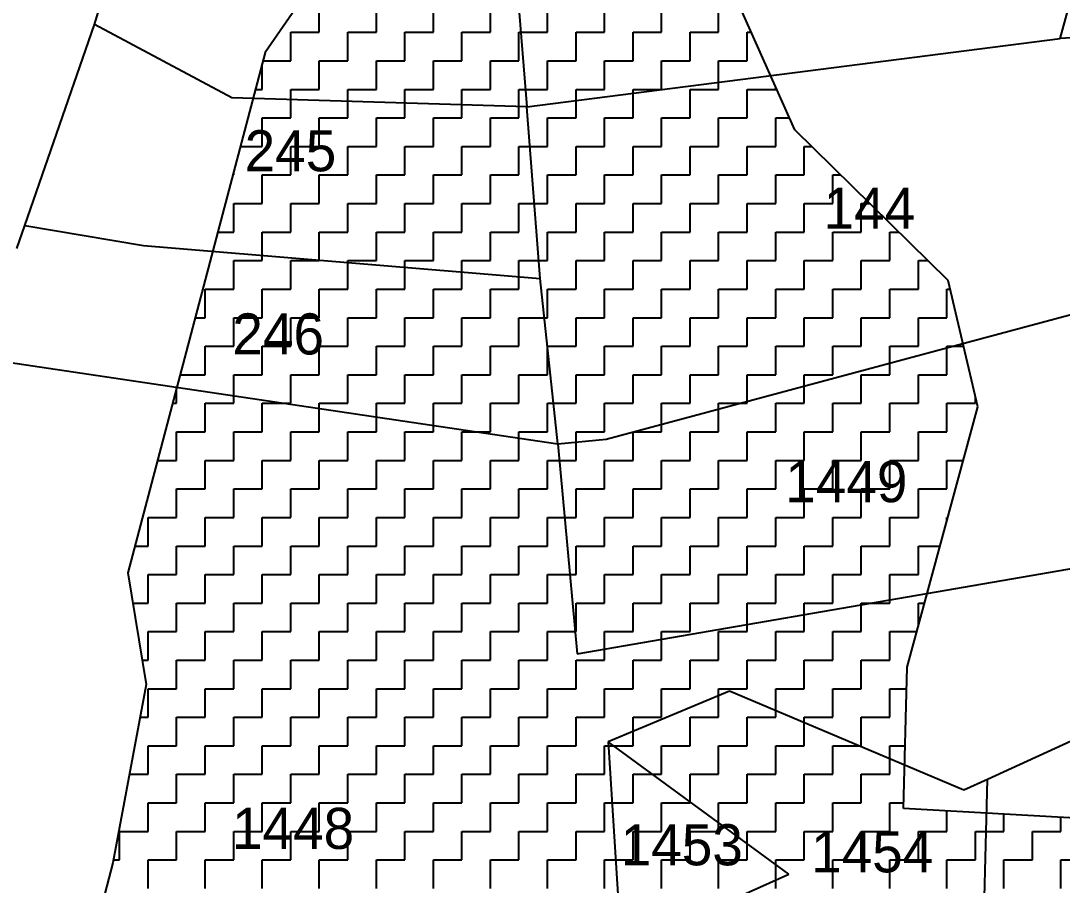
# Model space of a CAD drawing. Header units: metres. Extents: x 291362 to 296970, y 2012513 to 2016467.
# Drawn here: x 292629.9 to 292862.8, y 2013833.2 to 2014026.5 of the extents above; entities that cross this region are included whole.
import ezdxf
from ezdxf.enums import TextEntityAlignment as Align

# ---------------------------------------------------------------- set-up
doc = ezdxf.new("R2010")
doc.units = ezdxf.units.M
for name, color, linetype in [('POLY_HATCH', 12, 'Continuous'), ('POLY_PARCEL', 6, 'Continuous'), ('TEXT_PARCEL', 7, 'Continuous')]:
    doc.layers.add(name, color=color, linetype=linetype)
doc.styles.add('TEXT_MAP', font='')
doc.styles.get('TEXT_MAP').set_extended_font_data('Kruti Dev 050')

msp = doc.modelspace()

# ---------------------------------------------------------------- linework, layer by layer
at = {"layer": 'POLY_HATCH'}
for p, q in [((292717.85, 2014067.7), (292684.57, 2014019.47)), ((292803.07, 2014002.15), (292788.93, 2014033.75)), ((292684.57, 2014019.47), (292665.44, 2013947.13)), ((292837.35, 2013968.46), (292803.07, 2014002.15)), ((292844, 2013940.19), (292837.35, 2013968.46)), ((292665.44, 2013947.13), (292653.79, 2013903.06)), ((292828.19, 2013881.99), (292844, 2013940.19)), ((292653.79, 2013903.06), (292657.95, 2013878.12)), ((292827.36, 2013850.39), (292828.19, 2013881.99)), ((292657.95, 2013878.12), (292650.46, 2013838.21)), ((292871.46, 2013847.89), (292827.36, 2013850.39)), ((292650.46, 2013838.21), (292632.99, 2013770.85))]:
    msp.add_line(p, q, dxfattribs=at)
at = {"layer": 'POLY_HATCH', "linetype": 'Continuous'}
for p, q in [((292696.65, 2014023.96), (292696.65, 2014030.34)), ((292709.42, 2014023.96), (292709.42, 2014030.34)), ((292722.18, 2014023.96), (292722.18, 2014030.34)), ((292734.94, 2014023.96), (292734.94, 2014030.34)), ((292747.71, 2014023.96), (292747.71, 2014030.34)), ((292760.47, 2014023.96), (292760.47, 2014030.34)), ((292773.24, 2014023.96), (292773.24, 2014030.34)), ((292786, 2014023.96), (292786, 2014030.34)), ((292690.27, 2014023.96), (292696.65, 2014023.96)), ((292690.27, 2014017.58), (292690.27, 2014023.96)), ((292703.03, 2014023.96), (292709.42, 2014023.96)), ((292703.03, 2014017.58), (292703.03, 2014023.96)), ((292715.8, 2014023.96), (292722.18, 2014023.96)), ((292715.8, 2014017.58), (292715.8, 2014023.96)), ((292728.56, 2014023.96), (292734.94, 2014023.96)), ((292728.56, 2014017.58), (292728.56, 2014023.96)), ((292741.33, 2014023.96), (292747.71, 2014023.96)), ((292741.33, 2014017.58), (292741.33, 2014023.96)), ((292754.09, 2014023.96), (292760.47, 2014023.96)), ((292754.09, 2014017.58), (292754.09, 2014023.96)), ((292766.85, 2014023.96), (292773.24, 2014023.96)), ((292766.85, 2014017.58), (292766.85, 2014023.96)), ((292779.62, 2014023.96), (292786, 2014023.96)), ((292779.62, 2014017.58), (292779.62, 2014023.96)), ((292792.38, 2014023.96), (292793.31, 2014023.96)), ((292792.38, 2014017.58), (292792.38, 2014023.96)), ((292683.89, 2014011.19), (292683.89, 2014016.89)), ((292684.07, 2014017.58), (292690.27, 2014017.58)), ((292696.65, 2014017.58), (292703.03, 2014017.58)), ((292696.65, 2014011.19), (292696.65, 2014017.58)), ((292709.42, 2014017.58), (292715.8, 2014017.58)), ((292709.42, 2014011.19), (292709.42, 2014017.58)), ((292722.18, 2014017.58), (292728.56, 2014017.58)), ((292722.18, 2014011.19), (292722.18, 2014017.58)), ((292734.94, 2014017.58), (292741.33, 2014017.58)), ((292734.94, 2014011.19), (292734.94, 2014017.58)), ((292747.71, 2014017.58), (292754.09, 2014017.58)), ((292747.71, 2014011.19), (292747.71, 2014017.58)), ((292760.47, 2014017.58), (292766.85, 2014017.58)), ((292760.47, 2014011.19), (292760.47, 2014017.58)), ((292773.24, 2014017.58), (292779.62, 2014017.58)), ((292773.24, 2014011.19), (292773.24, 2014017.58)), ((292786, 2014017.58), (292792.38, 2014017.58)), ((292786, 2014011.19), (292786, 2014017.58)), ((292798.76, 2014011.19), (292798.76, 2014011.77)), ((292682.38, 2014011.19), (292683.89, 2014011.19)), ((292690.27, 2014011.19), (292696.65, 2014011.19)), ((292690.27, 2014004.81), (292690.27, 2014011.19)), ((292703.03, 2014011.19), (292709.42, 2014011.19)), ((292703.03, 2014004.81), (292703.03, 2014011.19)), ((292715.8, 2014011.19), (292722.18, 2014011.19)), ((292715.8, 2014004.81), (292715.8, 2014011.19)), ((292728.56, 2014011.19), (292734.94, 2014011.19)), ((292728.56, 2014004.81), (292728.56, 2014011.19)), ((292741.33, 2014011.19), (292747.71, 2014011.19)), ((292741.33, 2014004.81), (292741.33, 2014011.19)), ((292754.09, 2014011.19), (292760.47, 2014011.19)), ((292754.09, 2014004.81), (292754.09, 2014011.19)), ((292766.85, 2014011.19), (292773.24, 2014011.19)), ((292766.85, 2014004.81), (292766.85, 2014011.19)), ((292779.62, 2014011.19), (292786, 2014011.19)), ((292779.62, 2014004.81), (292779.62, 2014011.19)), ((292792.38, 2014011.19), (292798.76, 2014011.19)), ((292792.38, 2014004.81), (292792.38, 2014011.19)), ((292683.89, 2014004.81), (292690.27, 2014004.81)), ((292683.89, 2013998.43), (292683.89, 2014004.81)), ((292696.65, 2014004.81), (292703.03, 2014004.81)), ((292696.65, 2013998.43), (292696.65, 2014004.81)), ((292709.42, 2014004.81), (292715.8, 2014004.81)), ((292709.42, 2013998.43), (292709.42, 2014004.81)), ((292722.18, 2014004.81), (292728.56, 2014004.81)), ((292722.18, 2013998.43), (292722.18, 2014004.81)), ((292734.94, 2014004.81), (292741.33, 2014004.81)), ((292734.94, 2013998.43), (292734.94, 2014004.81)), ((292747.71, 2014004.81), (292754.09, 2014004.81)), ((292747.71, 2013998.43), (292747.71, 2014004.81)), ((292760.47, 2014004.81), (292766.85, 2014004.81)), ((292760.47, 2013998.43), (292760.47, 2014004.81)), ((292773.24, 2014004.81), (292779.62, 2014004.81)), ((292773.24, 2013998.43), (292773.24, 2014004.81)), ((292786, 2014004.81), (292792.38, 2014004.81)), ((292786, 2013998.43), (292786, 2014004.81)), ((292798.76, 2014004.81), (292801.88, 2014004.81)), ((292798.76, 2013998.43), (292798.76, 2014004.81)), ((292679.01, 2013998.43), (292683.89, 2013998.43)), ((292690.27, 2013998.43), (292696.65, 2013998.43)), ((292690.27, 2013992.05), (292690.27, 2013998.43)), ((292703.03, 2013998.43), (292709.42, 2013998.43)), ((292703.03, 2013992.05), (292703.03, 2013998.43)), ((292715.8, 2013998.43), (292722.18, 2013998.43)), ((292715.8, 2013992.05), (292715.8, 2013998.43)), ((292728.56, 2013998.43), (292734.94, 2013998.43)), ((292728.56, 2013992.05), (292728.56, 2013998.43)), ((292741.33, 2013998.43), (292747.71, 2013998.43)), ((292741.33, 2013992.05), (292741.33, 2013998.43)), ((292754.09, 2013998.43), (292760.47, 2013998.43)), ((292754.09, 2013992.05), (292754.09, 2013998.43)), ((292766.85, 2013998.43), (292773.24, 2013998.43)), ((292766.85, 2013992.05), (292766.85, 2013998.43)), ((292779.62, 2013998.43), (292786, 2013998.43)), ((292779.62, 2013992.05), (292779.62, 2013998.43)), ((292792.38, 2013998.43), (292798.76, 2013998.43)), ((292792.38, 2013992.05), (292792.38, 2013998.43)), ((292805.14, 2013998.43), (292806.85, 2013998.43)), ((292805.14, 2013992.05), (292805.14, 2013998.43)), ((292677.51, 2013992.05), (292677.51, 2013992.76)), ((292677.32, 2013992.05), (292677.51, 2013992.05)), ((292683.89, 2013992.05), (292690.27, 2013992.05)), ((292683.89, 2013985.67), (292683.89, 2013992.05)), ((292696.65, 2013992.05), (292703.03, 2013992.05)), ((292696.65, 2013985.67), (292696.65, 2013992.05)), ((292709.42, 2013992.05), (292715.8, 2013992.05)), ((292709.42, 2013985.67), (292709.42, 2013992.05)), ((292722.18, 2013992.05), (292728.56, 2013992.05)), ((292722.18, 2013985.67), (292722.18, 2013992.05)), ((292734.94, 2013992.05), (292741.33, 2013992.05)), ((292734.94, 2013985.67), (292734.94, 2013992.05)), ((292747.71, 2013992.05), (292754.09, 2013992.05)), ((292747.71, 2013985.67), (292747.71, 2013992.05)), ((292760.47, 2013992.05), (292766.85, 2013992.05)), ((292760.47, 2013985.67), (292760.47, 2013992.05)), ((292773.24, 2013992.05), (292779.62, 2013992.05)), ((292773.24, 2013985.67), (292773.24, 2013992.05)), ((292786, 2013992.05), (292792.38, 2013992.05)), ((292786, 2013985.67), (292786, 2013992.05)), ((292798.76, 2013992.05), (292805.14, 2013992.05)), ((292798.76, 2013985.67), (292798.76, 2013992.05)), ((292811.53, 2013992.05), (292813.35, 2013992.05)), ((292811.53, 2013985.67), (292811.53, 2013992.05)), ((292677.51, 2013985.67), (292683.89, 2013985.67)), ((292677.51, 2013979.28), (292677.51, 2013985.67)), ((292690.27, 2013985.67), (292696.65, 2013985.67)), ((292690.27, 2013979.28), (292690.27, 2013985.67)), ((292703.03, 2013985.67), (292709.42, 2013985.67)), ((292703.03, 2013979.28), (292703.03, 2013985.67)), ((292715.8, 2013985.67), (292722.18, 2013985.67)), ((292715.8, 2013979.28), (292715.8, 2013985.67)), ((292728.56, 2013985.67), (292734.94, 2013985.67)), ((292728.56, 2013979.28), (292728.56, 2013985.67)), ((292741.33, 2013985.67), (292747.71, 2013985.67)), ((292741.33, 2013979.28), (292741.33, 2013985.67)), ((292754.09, 2013985.67), (292760.47, 2013985.67)), ((292754.09, 2013979.28), (292754.09, 2013985.67)), ((292766.85, 2013985.67), (292773.24, 2013985.67)), ((292766.85, 2013979.28), (292766.85, 2013985.67)), ((292779.62, 2013985.67), (292786, 2013985.67)), ((292779.62, 2013979.28), (292779.62, 2013985.67)), ((292792.38, 2013985.67), (292798.76, 2013985.67)), ((292792.38, 2013979.28), (292792.38, 2013985.67)), ((292805.14, 2013985.67), (292811.53, 2013985.67)), ((292805.14, 2013979.28), (292805.14, 2013985.67)), ((292817.91, 2013985.67), (292819.84, 2013985.67)), ((292817.91, 2013979.28), (292817.91, 2013985.67)), ((292673.94, 2013979.28), (292677.51, 2013979.28)), ((292683.89, 2013979.28), (292690.27, 2013979.28)), ((292683.89, 2013972.9), (292683.89, 2013979.28)), ((292696.65, 2013979.28), (292703.03, 2013979.28)), ((292696.65, 2013972.9), (292696.65, 2013979.28)), ((292709.42, 2013979.28), (292715.8, 2013979.28)), ((292709.42, 2013972.9), (292709.42, 2013979.28)), ((292722.18, 2013979.28), (292728.56, 2013979.28)), ((292722.18, 2013972.9), (292722.18, 2013979.28)), ((292734.94, 2013979.28), (292741.33, 2013979.28)), ((292734.94, 2013972.9), (292734.94, 2013979.28)), ((292747.71, 2013979.28), (292754.09, 2013979.28)), ((292747.71, 2013972.9), (292747.71, 2013979.28)), ((292760.47, 2013979.28), (292766.85, 2013979.28)), ((292760.47, 2013972.9), (292760.47, 2013979.28)), ((292773.24, 2013979.28), (292779.62, 2013979.28)), ((292773.24, 2013972.9), (292773.24, 2013979.28)), ((292786, 2013979.28), (292792.38, 2013979.28)), ((292786, 2013972.9), (292786, 2013979.28)), ((292798.76, 2013979.28), (292805.14, 2013979.28)), ((292798.76, 2013972.9), (292798.76, 2013979.28)), ((292811.53, 2013979.28), (292817.91, 2013979.28)), ((292811.53, 2013972.9), (292811.53, 2013979.28)), ((292824.29, 2013979.28), (292826.33, 2013979.28)), ((292824.29, 2013972.9), (292824.29, 2013979.28)), ((292677.51, 2013972.9), (292683.89, 2013972.9)), ((292677.51, 2013966.52), (292677.51, 2013972.9)), ((292690.27, 2013972.9), (292696.65, 2013972.9)), ((292690.27, 2013966.52), (292690.27, 2013972.9)), ((292703.03, 2013972.9), (292709.42, 2013972.9)), ((292703.03, 2013966.52), (292703.03, 2013972.9)), ((292715.8, 2013972.9), (292722.18, 2013972.9)), ((292715.8, 2013966.52), (292715.8, 2013972.9)), ((292728.56, 2013972.9), (292734.94, 2013972.9)), ((292728.56, 2013966.52), (292728.56, 2013972.9)), ((292741.33, 2013972.9), (292747.71, 2013972.9)), ((292741.33, 2013966.52), (292741.33, 2013972.9)), ((292754.09, 2013972.9), (292760.47, 2013972.9)), ((292754.09, 2013966.52), (292754.09, 2013972.9)), ((292766.85, 2013972.9), (292773.24, 2013972.9)), ((292766.85, 2013966.52), (292766.85, 2013972.9)), ((292779.62, 2013972.9), (292786, 2013972.9)), ((292779.62, 2013966.52), (292779.62, 2013972.9)), ((292792.38, 2013972.9), (292798.76, 2013972.9)), ((292792.38, 2013966.52), (292792.38, 2013972.9)), ((292805.14, 2013972.9), (292811.53, 2013972.9)), ((292805.14, 2013966.52), (292805.14, 2013972.9)), ((292817.91, 2013972.9), (292824.29, 2013972.9)), ((292817.91, 2013966.52), (292817.91, 2013972.9)), ((292830.67, 2013972.9), (292832.83, 2013972.9)), ((292830.67, 2013966.52), (292830.67, 2013972.9)), ((292671.12, 2013966.52), (292677.51, 2013966.52)), ((292671.12, 2013960.14), (292671.12, 2013966.52)), ((292683.89, 2013966.52), (292690.27, 2013966.52)), ((292683.89, 2013960.14), (292683.89, 2013966.52)), ((292696.65, 2013966.52), (292703.03, 2013966.52)), ((292696.65, 2013960.14), (292696.65, 2013966.52)), ((292709.42, 2013966.52), (292715.8, 2013966.52)), ((292709.42, 2013960.14), (292709.42, 2013966.52)), ((292722.18, 2013966.52), (292728.56, 2013966.52)), ((292722.18, 2013960.14), (292722.18, 2013966.52)), ((292734.94, 2013966.52), (292741.33, 2013966.52)), ((292734.94, 2013960.14), (292734.94, 2013966.52)), ((292747.71, 2013966.52), (292754.09, 2013966.52)), ((292747.71, 2013960.14), (292747.71, 2013966.52)), ((292760.47, 2013966.52), (292766.85, 2013966.52)), ((292760.47, 2013960.14), (292760.47, 2013966.52)), ((292773.24, 2013966.52), (292779.62, 2013966.52)), ((292773.24, 2013960.14), (292773.24, 2013966.52)), ((292786, 2013966.52), (292792.38, 2013966.52)), ((292786, 2013960.14), (292786, 2013966.52)), ((292798.76, 2013966.52), (292805.14, 2013966.52)), ((292798.76, 2013960.14), (292798.76, 2013966.52)), ((292811.53, 2013966.52), (292817.91, 2013966.52)), ((292811.53, 2013960.14), (292811.53, 2013966.52)), ((292824.29, 2013966.52), (292830.67, 2013966.52)), ((292824.29, 2013960.14), (292824.29, 2013966.52)), ((292837.05, 2013966.52), (292837.8, 2013966.52)), ((292837.05, 2013960.14), (292837.05, 2013966.52)), ((292668.88, 2013960.14), (292671.12, 2013960.14)), ((292677.51, 2013960.14), (292683.89, 2013960.14)), ((292677.51, 2013953.76), (292677.51, 2013960.14)), ((292690.27, 2013960.14), (292696.65, 2013960.14)), ((292690.27, 2013953.76), (292690.27, 2013960.14)), ((292703.03, 2013960.14), (292709.42, 2013960.14)), ((292703.03, 2013953.76), (292703.03, 2013960.14)), ((292715.8, 2013960.14), (292722.18, 2013960.14)), ((292715.8, 2013953.76), (292715.8, 2013960.14)), ((292728.56, 2013960.14), (292734.94, 2013960.14)), ((292728.56, 2013953.76), (292728.56, 2013960.14)), ((292741.33, 2013960.14), (292747.71, 2013960.14)), ((292741.33, 2013953.76), (292741.33, 2013960.14)), ((292754.09, 2013960.14), (292760.47, 2013960.14)), ((292754.09, 2013953.76), (292754.09, 2013960.14)), ((292766.85, 2013960.14), (292773.24, 2013960.14)), ((292766.85, 2013953.76), (292766.85, 2013960.14)), ((292779.62, 2013960.14), (292786, 2013960.14)), ((292779.62, 2013953.76), (292779.62, 2013960.14)), ((292792.38, 2013960.14), (292798.76, 2013960.14)), ((292792.38, 2013953.76), (292792.38, 2013960.14)), ((292805.14, 2013960.14), (292811.53, 2013960.14)), ((292805.14, 2013953.76), (292805.14, 2013960.14)), ((292817.91, 2013960.14), (292824.29, 2013960.14)), ((292817.91, 2013953.76), (292817.91, 2013960.14)), ((292830.67, 2013960.14), (292837.05, 2013960.14)), ((292830.67, 2013953.76), (292830.67, 2013960.14)), ((292671.12, 2013953.76), (292677.51, 2013953.76)), ((292671.12, 2013947.38), (292671.12, 2013953.76)), ((292683.89, 2013953.76), (292690.27, 2013953.76)), ((292683.89, 2013947.38), (292683.89, 2013953.76)), ((292696.65, 2013953.76), (292703.03, 2013953.76)), ((292696.65, 2013947.38), (292696.65, 2013953.76)), ((292709.42, 2013953.76), (292715.8, 2013953.76)), ((292709.42, 2013947.38), (292709.42, 2013953.76)), ((292722.18, 2013953.76), (292728.56, 2013953.76)), ((292722.18, 2013947.38), (292722.18, 2013953.76)), ((292734.94, 2013953.76), (292741.33, 2013953.76)), ((292734.94, 2013947.38), (292734.94, 2013953.76)), ((292747.71, 2013953.76), (292754.09, 2013953.76)), ((292747.71, 2013947.38), (292747.71, 2013953.76)), ((292760.47, 2013953.76), (292766.85, 2013953.76)), ((292760.47, 2013947.38), (292760.47, 2013953.76)), ((292773.24, 2013953.76), (292779.62, 2013953.76)), ((292773.24, 2013947.38), (292773.24, 2013953.76)), ((292786, 2013953.76), (292792.38, 2013953.76)), ((292786, 2013947.38), (292786, 2013953.76)), ((292798.76, 2013953.76), (292805.14, 2013953.76)), ((292798.76, 2013947.38), (292798.76, 2013953.76)), ((292811.53, 2013953.76), (292817.91, 2013953.76)), ((292811.53, 2013947.38), (292811.53, 2013953.76)), ((292824.29, 2013953.76), (292830.67, 2013953.76)), ((292824.29, 2013947.38), (292824.29, 2013953.76)), ((292837.05, 2013953.76), (292840.81, 2013953.76)), ((292837.05, 2013947.38), (292837.05, 2013953.76)), ((292665.5, 2013947.38), (292671.12, 2013947.38)), ((292677.51, 2013947.38), (292683.89, 2013947.38)), ((292677.51, 2013940.99), (292677.51, 2013947.38)), ((292690.27, 2013947.38), (292696.65, 2013947.38)), ((292690.27, 2013940.99), (292690.27, 2013947.38)), ((292703.03, 2013947.38), (292709.42, 2013947.38)), ((292703.03, 2013940.99), (292703.03, 2013947.38)), ((292715.8, 2013947.38), (292722.18, 2013947.38)), ((292715.8, 2013940.99), (292715.8, 2013947.38)), ((292728.56, 2013947.38), (292734.94, 2013947.38)), ((292728.56, 2013940.99), (292728.56, 2013947.38)), ((292741.33, 2013947.38), (292747.71, 2013947.38)), ((292741.33, 2013940.99), (292741.33, 2013947.38)), ((292754.09, 2013947.38), (292760.47, 2013947.38)), ((292754.09, 2013940.99), (292754.09, 2013947.38)), ((292766.85, 2013947.38), (292773.24, 2013947.38)), ((292766.85, 2013940.99), (292766.85, 2013947.38)), ((292779.62, 2013947.38), (292786, 2013947.38)), ((292779.62, 2013940.99), (292779.62, 2013947.38)), ((292792.38, 2013947.38), (292798.76, 2013947.38)), ((292792.38, 2013940.99), (292792.38, 2013947.38)), ((292805.14, 2013947.38), (292811.53, 2013947.38)), ((292805.14, 2013940.99), (292805.14, 2013947.38)), ((292817.91, 2013947.38), (292824.29, 2013947.38)), ((292817.91, 2013940.99), (292817.91, 2013947.38)), ((292830.67, 2013947.38), (292837.05, 2013947.38)), ((292830.67, 2013940.99), (292830.67, 2013947.38)), ((292664.74, 2013940.99), (292664.74, 2013944.51)), ((292843.44, 2013940.99), (292843.44, 2013942.6)), ((292663.81, 2013940.99), (292664.74, 2013940.99)), ((292671.12, 2013940.99), (292677.51, 2013940.99)), ((292671.12, 2013934.61), (292671.12, 2013940.99)), ((292683.89, 2013940.99), (292690.27, 2013940.99)), ((292683.89, 2013934.61), (292683.89, 2013940.99)), ((292696.65, 2013940.99), (292703.03, 2013940.99)), ((292696.65, 2013934.61), (292696.65, 2013940.99)), ((292709.42, 2013940.99), (292715.8, 2013940.99)), ((292709.42, 2013934.61), (292709.42, 2013940.99)), ((292722.18, 2013940.99), (292728.56, 2013940.99)), ((292722.18, 2013934.61), (292722.18, 2013940.99)), ((292734.94, 2013940.99), (292741.33, 2013940.99)), ((292734.94, 2013934.61), (292734.94, 2013940.99)), ((292747.71, 2013940.99), (292754.09, 2013940.99)), ((292747.71, 2013934.61), (292747.71, 2013940.99)), ((292760.47, 2013940.99), (292766.85, 2013940.99)), ((292760.47, 2013934.61), (292760.47, 2013940.99)), ((292773.24, 2013940.99), (292779.62, 2013940.99)), ((292773.24, 2013934.61), (292773.24, 2013940.99)), ((292786, 2013940.99), (292792.38, 2013940.99)), ((292786, 2013934.61), (292786, 2013940.99)), ((292798.76, 2013940.99), (292805.14, 2013940.99)), ((292798.76, 2013934.61), (292798.76, 2013940.99)), ((292811.53, 2013940.99), (292817.91, 2013940.99)), ((292811.53, 2013934.61), (292811.53, 2013940.99)), ((292824.29, 2013940.99), (292830.67, 2013940.99)), ((292824.29, 2013934.61), (292824.29, 2013940.99)), ((292837.05, 2013940.99), (292843.44, 2013940.99)), ((292837.05, 2013934.61), (292837.05, 2013940.99)), ((292664.74, 2013934.61), (292671.12, 2013934.61)), ((292664.74, 2013928.23), (292664.74, 2013934.61)), ((292677.51, 2013934.61), (292683.89, 2013934.61)), ((292677.51, 2013928.23), (292677.51, 2013934.61)), ((292690.27, 2013934.61), (292696.65, 2013934.61)), ((292690.27, 2013928.23), (292690.27, 2013934.61)), ((292703.03, 2013934.61), (292709.42, 2013934.61)), ((292703.03, 2013928.23), (292703.03, 2013934.61)), ((292715.8, 2013934.61), (292722.18, 2013934.61)), ((292715.8, 2013928.23), (292715.8, 2013934.61)), ((292728.56, 2013934.61), (292734.94, 2013934.61)), ((292728.56, 2013928.23), (292728.56, 2013934.61)), ((292741.33, 2013934.61), (292747.71, 2013934.61)), ((292741.33, 2013928.23), (292741.33, 2013934.61)), ((292754.09, 2013934.61), (292760.47, 2013934.61)), ((292754.09, 2013928.23), (292754.09, 2013934.61)), ((292766.85, 2013934.61), (292773.24, 2013934.61)), ((292766.85, 2013928.23), (292766.85, 2013934.61)), ((292779.62, 2013934.61), (292786, 2013934.61)), ((292779.62, 2013928.23), (292779.62, 2013934.61)), ((292792.38, 2013934.61), (292798.76, 2013934.61)), ((292792.38, 2013928.23), (292792.38, 2013934.61)), ((292805.14, 2013934.61), (292811.53, 2013934.61)), ((292805.14, 2013928.23), (292805.14, 2013934.61)), ((292817.91, 2013934.61), (292824.29, 2013934.61)), ((292817.91, 2013928.23), (292817.91, 2013934.61)), ((292830.67, 2013934.61), (292837.05, 2013934.61)), ((292830.67, 2013928.23), (292830.67, 2013934.61)), ((292660.44, 2013928.23), (292664.74, 2013928.23)), ((292671.12, 2013928.23), (292677.51, 2013928.23)), ((292671.12, 2013921.85), (292671.12, 2013928.23)), ((292683.89, 2013928.23), (292690.27, 2013928.23)), ((292683.89, 2013921.85), (292683.89, 2013928.23)), ((292696.65, 2013928.23), (292703.03, 2013928.23)), ((292696.65, 2013921.85), (292696.65, 2013928.23)), ((292709.42, 2013928.23), (292715.8, 2013928.23)), ((292709.42, 2013921.85), (292709.42, 2013928.23)), ((292722.18, 2013928.23), (292728.56, 2013928.23)), ((292722.18, 2013921.85), (292722.18, 2013928.23)), ((292734.94, 2013928.23), (292741.33, 2013928.23)), ((292734.94, 2013921.85), (292734.94, 2013928.23)), ((292747.71, 2013928.23), (292754.09, 2013928.23)), ((292747.71, 2013921.85), (292747.71, 2013928.23)), ((292760.47, 2013928.23), (292766.85, 2013928.23)), ((292760.47, 2013921.85), (292760.47, 2013928.23)), ((292773.24, 2013928.23), (292779.62, 2013928.23)), ((292773.24, 2013921.85), (292773.24, 2013928.23)), ((292786, 2013928.23), (292792.38, 2013928.23)), ((292786, 2013921.85), (292786, 2013928.23)), ((292798.76, 2013928.23), (292805.14, 2013928.23)), ((292798.76, 2013921.85), (292798.76, 2013928.23)), ((292811.53, 2013928.23), (292817.91, 2013928.23)), ((292811.53, 2013921.85), (292811.53, 2013928.23)), ((292824.29, 2013928.23), (292830.67, 2013928.23)), ((292824.29, 2013921.85), (292824.29, 2013928.23)), ((292837.05, 2013928.23), (292840.75, 2013928.23)), ((292837.05, 2013921.85), (292837.05, 2013928.23)), ((292664.74, 2013921.85), (292671.12, 2013921.85)), ((292664.74, 2013915.47), (292664.74, 2013921.85)), ((292677.51, 2013921.85), (292683.89, 2013921.85)), ((292677.51, 2013915.47), (292677.51, 2013921.85)), ((292690.27, 2013921.85), (292696.65, 2013921.85)), ((292690.27, 2013915.47), (292690.27, 2013921.85)), ((292703.03, 2013921.85), (292709.42, 2013921.85)), ((292703.03, 2013915.47), (292703.03, 2013921.85)), ((292715.8, 2013921.85), (292722.18, 2013921.85)), ((292715.8, 2013915.47), (292715.8, 2013921.85)), ((292728.56, 2013921.85), (292734.94, 2013921.85)), ((292728.56, 2013915.47), (292728.56, 2013921.85)), ((292741.33, 2013921.85), (292747.71, 2013921.85)), ((292741.33, 2013915.47), (292741.33, 2013921.85)), ((292754.09, 2013921.85), (292760.47, 2013921.85)), ((292754.09, 2013915.47), (292754.09, 2013921.85)), ((292766.85, 2013921.85), (292773.24, 2013921.85)), ((292766.85, 2013915.47), (292766.85, 2013921.85)), ((292779.62, 2013921.85), (292786, 2013921.85)), ((292779.62, 2013915.47), (292779.62, 2013921.85)), ((292792.38, 2013921.85), (292798.76, 2013921.85)), ((292792.38, 2013915.47), (292792.38, 2013921.85)), ((292805.14, 2013921.85), (292811.53, 2013921.85)), ((292805.14, 2013915.47), (292805.14, 2013921.85)), ((292817.91, 2013921.85), (292824.29, 2013921.85)), ((292817.91, 2013915.47), (292817.91, 2013921.85)), ((292830.67, 2013921.85), (292837.05, 2013921.85)), ((292830.67, 2013915.47), (292830.67, 2013921.85)), ((292658.36, 2013915.47), (292664.74, 2013915.47)), ((292658.36, 2013909.08), (292658.36, 2013915.47)), ((292671.12, 2013915.47), (292677.51, 2013915.47)), ((292671.12, 2013909.08), (292671.12, 2013915.47)), ((292683.89, 2013915.47), (292690.27, 2013915.47)), ((292683.89, 2013909.08), (292683.89, 2013915.47)), ((292696.65, 2013915.47), (292703.03, 2013915.47)), ((292696.65, 2013909.08), (292696.65, 2013915.47)), ((292709.42, 2013915.47), (292715.8, 2013915.47)), ((292709.42, 2013909.08), (292709.42, 2013915.47)), ((292722.18, 2013915.47), (292728.56, 2013915.47)), ((292722.18, 2013909.08), (292722.18, 2013915.47)), ((292734.94, 2013915.47), (292741.33, 2013915.47)), ((292734.94, 2013909.08), (292734.94, 2013915.47)), ((292747.71, 2013915.47), (292754.09, 2013915.47)), ((292747.71, 2013909.08), (292747.71, 2013915.47)), ((292760.47, 2013915.47), (292766.85, 2013915.47)), ((292760.47, 2013909.08), (292760.47, 2013915.47)), ((292773.24, 2013915.47), (292779.62, 2013915.47)), ((292773.24, 2013909.08), (292773.24, 2013915.47)), ((292786, 2013915.47), (292792.38, 2013915.47)), ((292786, 2013909.08), (292786, 2013915.47)), ((292798.76, 2013915.47), (292805.14, 2013915.47)), ((292798.76, 2013909.08), (292798.76, 2013915.47)), ((292811.53, 2013915.47), (292817.91, 2013915.47)), ((292811.53, 2013909.08), (292811.53, 2013915.47)), ((292824.29, 2013915.47), (292830.67, 2013915.47)), ((292824.29, 2013909.08), (292824.29, 2013915.47)), ((292837.05, 2013915.47), (292837.29, 2013915.47)), ((292837.05, 2013914.61), (292837.05, 2013915.47)), ((292655.38, 2013909.08), (292658.36, 2013909.08)), ((292664.74, 2013909.08), (292671.12, 2013909.08)), ((292664.74, 2013902.7), (292664.74, 2013909.08)), ((292677.51, 2013909.08), (292683.89, 2013909.08)), ((292677.51, 2013902.7), (292677.51, 2013909.08)), ((292690.27, 2013909.08), (292696.65, 2013909.08)), ((292690.27, 2013902.7), (292690.27, 2013909.08)), ((292703.03, 2013909.08), (292709.42, 2013909.08)), ((292703.03, 2013902.7), (292703.03, 2013909.08)), ((292715.8, 2013909.08), (292722.18, 2013909.08)), ((292715.8, 2013902.7), (292715.8, 2013909.08)), ((292728.56, 2013909.08), (292734.94, 2013909.08)), ((292728.56, 2013902.7), (292728.56, 2013909.08)), ((292741.33, 2013909.08), (292747.71, 2013909.08)), ((292741.33, 2013902.7), (292741.33, 2013909.08)), ((292754.09, 2013909.08), (292760.47, 2013909.08)), ((292754.09, 2013902.7), (292754.09, 2013909.08)), ((292766.85, 2013909.08), (292773.24, 2013909.08)), ((292766.85, 2013902.7), (292766.85, 2013909.08)), ((292779.62, 2013909.08), (292786, 2013909.08)), ((292779.62, 2013902.7), (292779.62, 2013909.08)), ((292792.38, 2013909.08), (292798.76, 2013909.08)), ((292792.38, 2013902.7), (292792.38, 2013909.08)), ((292805.14, 2013909.08), (292811.53, 2013909.08)), ((292805.14, 2013902.7), (292805.14, 2013909.08)), ((292817.91, 2013909.08), (292824.29, 2013909.08)), ((292817.91, 2013902.7), (292817.91, 2013909.08)), ((292830.67, 2013909.08), (292835.55, 2013909.08)), ((292830.67, 2013902.7), (292830.67, 2013909.08)), ((292658.36, 2013902.7), (292664.74, 2013902.7)), ((292658.36, 2013896.32), (292658.36, 2013902.7)), ((292671.12, 2013902.7), (292677.51, 2013902.7)), ((292671.12, 2013896.32), (292671.12, 2013902.7)), ((292683.89, 2013902.7), (292690.27, 2013902.7)), ((292683.89, 2013896.32), (292683.89, 2013902.7)), ((292696.65, 2013902.7), (292703.03, 2013902.7)), ((292696.65, 2013896.32), (292696.65, 2013902.7)), ((292709.42, 2013902.7), (292715.8, 2013902.7)), ((292709.42, 2013896.32), (292709.42, 2013902.7)), ((292722.18, 2013902.7), (292728.56, 2013902.7)), ((292722.18, 2013896.32), (292722.18, 2013902.7)), ((292734.94, 2013902.7), (292741.33, 2013902.7)), ((292734.94, 2013896.32), (292734.94, 2013902.7)), ((292747.71, 2013902.7), (292754.09, 2013902.7)), ((292747.71, 2013896.32), (292747.71, 2013902.7)), ((292760.47, 2013902.7), (292766.85, 2013902.7)), ((292760.47, 2013896.32), (292760.47, 2013902.7)), ((292773.24, 2013902.7), (292779.62, 2013902.7)), ((292773.24, 2013896.32), (292773.24, 2013902.7)), ((292786, 2013902.7), (292792.38, 2013902.7)), ((292786, 2013896.32), (292786, 2013902.7)), ((292798.76, 2013902.7), (292805.14, 2013902.7)), ((292798.76, 2013896.32), (292798.76, 2013902.7)), ((292811.53, 2013902.7), (292817.91, 2013902.7)), ((292811.53, 2013896.32), (292811.53, 2013902.7)), ((292824.29, 2013902.7), (292830.67, 2013902.7)), ((292824.29, 2013896.32), (292824.29, 2013902.7)), ((292654.91, 2013896.32), (292658.36, 2013896.32)), ((292664.74, 2013896.32), (292671.12, 2013896.32)), ((292664.74, 2013889.94), (292664.74, 2013896.32)), ((292677.51, 2013896.32), (292683.89, 2013896.32)), ((292677.51, 2013889.94), (292677.51, 2013896.32)), ((292690.27, 2013896.32), (292696.65, 2013896.32)), ((292690.27, 2013889.94), (292690.27, 2013896.32)), ((292703.03, 2013896.32), (292709.42, 2013896.32)), ((292703.03, 2013889.94), (292703.03, 2013896.32)), ((292715.8, 2013896.32), (292722.18, 2013896.32)), ((292715.8, 2013889.94), (292715.8, 2013896.32)), ((292728.56, 2013896.32), (292734.94, 2013896.32)), ((292728.56, 2013889.94), (292728.56, 2013896.32)), ((292741.33, 2013896.32), (292747.71, 2013896.32)), ((292741.33, 2013889.94), (292741.33, 2013896.32)), ((292754.09, 2013896.32), (292760.47, 2013896.32)), ((292754.09, 2013889.94), (292754.09, 2013896.32)), ((292766.85, 2013896.32), (292773.24, 2013896.32)), ((292766.85, 2013889.94), (292766.85, 2013896.32)), ((292779.62, 2013896.32), (292786, 2013896.32)), ((292779.62, 2013889.94), (292779.62, 2013896.32)), ((292792.38, 2013896.32), (292798.76, 2013896.32)), ((292792.38, 2013889.94), (292792.38, 2013896.32)), ((292805.14, 2013896.32), (292811.53, 2013896.32)), ((292805.14, 2013889.94), (292805.14, 2013896.32)), ((292817.91, 2013896.32), (292824.29, 2013896.32)), ((292817.91, 2013889.94), (292817.91, 2013896.32)), ((292830.67, 2013896.32), (292832.09, 2013896.32)), ((292830.67, 2013891.11), (292830.67, 2013896.32)), ((292658.36, 2013889.94), (292664.74, 2013889.94)), ((292658.36, 2013883.56), (292658.36, 2013889.94)), ((292671.12, 2013889.94), (292677.51, 2013889.94)), ((292671.12, 2013883.56), (292671.12, 2013889.94)), ((292683.89, 2013889.94), (292690.27, 2013889.94)), ((292683.89, 2013883.56), (292683.89, 2013889.94)), ((292696.65, 2013889.94), (292703.03, 2013889.94)), ((292696.65, 2013883.56), (292696.65, 2013889.94)), ((292709.42, 2013889.94), (292715.8, 2013889.94)), ((292709.42, 2013883.56), (292709.42, 2013889.94)), ((292722.18, 2013889.94), (292728.56, 2013889.94)), ((292722.18, 2013883.56), (292722.18, 2013889.94)), ((292734.94, 2013889.94), (292741.33, 2013889.94)), ((292734.94, 2013883.56), (292734.94, 2013889.94)), ((292747.71, 2013889.94), (292754.09, 2013889.94)), ((292747.71, 2013883.56), (292747.71, 2013889.94)), ((292760.47, 2013889.94), (292766.85, 2013889.94)), ((292760.47, 2013883.56), (292760.47, 2013889.94)), ((292773.24, 2013889.94), (292779.62, 2013889.94)), ((292773.24, 2013883.56), (292773.24, 2013889.94)), ((292786, 2013889.94), (292792.38, 2013889.94)), ((292786, 2013883.56), (292786, 2013889.94)), ((292798.76, 2013889.94), (292805.14, 2013889.94)), ((292798.76, 2013883.56), (292798.76, 2013889.94)), ((292811.53, 2013889.94), (292817.91, 2013889.94)), ((292811.53, 2013883.56), (292811.53, 2013889.94)), ((292824.29, 2013889.94), (292830.35, 2013889.94)), ((292824.29, 2013883.56), (292824.29, 2013889.94)), ((292657.04, 2013883.56), (292658.36, 2013883.56)), ((292664.74, 2013883.56), (292671.12, 2013883.56)), ((292664.74, 2013877.17), (292664.74, 2013883.56)), ((292677.51, 2013883.56), (292683.89, 2013883.56)), ((292677.51, 2013877.17), (292677.51, 2013883.56)), ((292690.27, 2013883.56), (292696.65, 2013883.56)), ((292690.27, 2013877.17), (292690.27, 2013883.56)), ((292703.03, 2013883.56), (292709.42, 2013883.56)), ((292703.03, 2013877.17), (292703.03, 2013883.56)), ((292715.8, 2013883.56), (292722.18, 2013883.56)), ((292715.8, 2013877.17), (292715.8, 2013883.56)), ((292728.56, 2013883.56), (292734.94, 2013883.56)), ((292728.56, 2013877.17), (292728.56, 2013883.56)), ((292741.33, 2013883.56), (292747.71, 2013883.56)), ((292741.33, 2013877.17), (292741.33, 2013883.56)), ((292754.09, 2013883.56), (292760.47, 2013883.56)), ((292754.09, 2013877.17), (292754.09, 2013883.56)), ((292766.85, 2013883.56), (292773.24, 2013883.56)), ((292766.85, 2013877.17), (292766.85, 2013883.56)), ((292779.62, 2013883.56), (292786, 2013883.56)), ((292779.62, 2013877.17), (292779.62, 2013883.56)), ((292792.38, 2013883.56), (292798.76, 2013883.56)), ((292792.38, 2013877.17), (292792.38, 2013883.56)), ((292805.14, 2013883.56), (292811.53, 2013883.56)), ((292805.14, 2013877.17), (292805.14, 2013883.56)), ((292817.91, 2013883.56), (292824.29, 2013883.56)), ((292817.91, 2013877.17), (292817.91, 2013883.56)), ((292658.36, 2013877.17), (292664.74, 2013877.17)), ((292658.36, 2013870.79), (292658.36, 2013877.17)), ((292671.12, 2013877.17), (292677.51, 2013877.17)), ((292671.12, 2013870.79), (292671.12, 2013877.17)), ((292683.89, 2013877.17), (292690.27, 2013877.17)), ((292683.89, 2013870.79), (292683.89, 2013877.17)), ((292696.65, 2013877.17), (292703.03, 2013877.17)), ((292696.65, 2013870.79), (292696.65, 2013877.17)), ((292709.42, 2013877.17), (292715.8, 2013877.17)), ((292709.42, 2013870.79), (292709.42, 2013877.17)), ((292722.18, 2013877.17), (292728.56, 2013877.17)), ((292722.18, 2013870.79), (292722.18, 2013877.17)), ((292734.94, 2013877.17), (292741.33, 2013877.17)), ((292734.94, 2013870.79), (292734.94, 2013877.17)), ((292747.71, 2013877.17), (292754.09, 2013877.17)), ((292747.71, 2013870.79), (292747.71, 2013877.17)), ((292760.47, 2013877.17), (292766.85, 2013877.17)), ((292760.47, 2013870.79), (292760.47, 2013877.17)), ((292773.24, 2013877.17), (292779.62, 2013877.17)), ((292773.24, 2013870.79), (292773.24, 2013877.17)), ((292786, 2013877.17), (292792.38, 2013877.17)), ((292786, 2013870.79), (292786, 2013877.17)), ((292798.76, 2013877.17), (292805.14, 2013877.17)), ((292798.76, 2013870.79), (292798.76, 2013877.17)), ((292811.53, 2013877.17), (292817.91, 2013877.17)), ((292811.53, 2013870.79), (292811.53, 2013877.17)), ((292824.29, 2013877.17), (292828.07, 2013877.17)), ((292824.29, 2013870.79), (292824.29, 2013877.17)), ((292656.57, 2013870.79), (292658.36, 2013870.79)), ((292664.74, 2013870.79), (292671.12, 2013870.79)), ((292664.74, 2013864.41), (292664.74, 2013870.79)), ((292677.51, 2013870.79), (292683.89, 2013870.79)), ((292677.51, 2013864.41), (292677.51, 2013870.79)), ((292690.27, 2013870.79), (292696.65, 2013870.79)), ((292690.27, 2013864.41), (292690.27, 2013870.79)), ((292703.03, 2013870.79), (292709.42, 2013870.79)), ((292703.03, 2013864.41), (292703.03, 2013870.79)), ((292715.8, 2013870.79), (292722.18, 2013870.79)), ((292715.8, 2013864.41), (292715.8, 2013870.79)), ((292728.56, 2013870.79), (292734.94, 2013870.79)), ((292728.56, 2013864.41), (292728.56, 2013870.79)), ((292741.33, 2013870.79), (292747.71, 2013870.79)), ((292741.33, 2013864.41), (292741.33, 2013870.79)), ((292754.09, 2013870.79), (292760.47, 2013870.79)), ((292754.09, 2013864.41), (292754.09, 2013870.79)), ((292766.85, 2013870.79), (292773.24, 2013870.79)), ((292766.85, 2013864.41), (292766.85, 2013870.79)), ((292779.62, 2013870.79), (292786, 2013870.79)), ((292779.62, 2013864.41), (292779.62, 2013870.79)), ((292792.38, 2013870.79), (292798.76, 2013870.79)), ((292792.38, 2013864.41), (292792.38, 2013870.79)), ((292805.14, 2013870.79), (292811.53, 2013870.79)), ((292805.14, 2013864.41), (292805.14, 2013870.79)), ((292817.91, 2013870.79), (292824.29, 2013870.79)), ((292817.91, 2013864.41), (292817.91, 2013870.79)), ((292658.36, 2013864.41), (292664.74, 2013864.41)), ((292658.36, 2013858.03), (292658.36, 2013864.41)), ((292671.12, 2013864.41), (292677.51, 2013864.41)), ((292671.12, 2013858.03), (292671.12, 2013864.41)), ((292683.89, 2013864.41), (292690.27, 2013864.41)), ((292683.89, 2013858.03), (292683.89, 2013864.41)), ((292696.65, 2013864.41), (292703.03, 2013864.41)), ((292696.65, 2013858.03), (292696.65, 2013864.41)), ((292709.42, 2013864.41), (292715.8, 2013864.41)), ((292709.42, 2013858.03), (292709.42, 2013864.41)), ((292722.18, 2013864.41), (292728.56, 2013864.41)), ((292722.18, 2013858.03), (292722.18, 2013864.41)), ((292734.94, 2013864.41), (292741.33, 2013864.41)), ((292734.94, 2013858.03), (292734.94, 2013864.41)), ((292747.71, 2013864.41), (292754.09, 2013864.41)), ((292747.71, 2013858.03), (292747.71, 2013864.41)), ((292760.47, 2013864.41), (292766.85, 2013864.41)), ((292760.47, 2013858.03), (292760.47, 2013864.41)), ((292773.24, 2013864.41), (292779.62, 2013864.41)), ((292773.24, 2013858.03), (292773.24, 2013864.41)), ((292786, 2013864.41), (292792.38, 2013864.41)), ((292786, 2013858.03), (292786, 2013864.41)), ((292798.76, 2013864.41), (292805.14, 2013864.41)), ((292798.76, 2013858.03), (292798.76, 2013864.41)), ((292811.53, 2013864.41), (292817.91, 2013864.41)), ((292811.53, 2013858.03), (292811.53, 2013864.41)), ((292824.29, 2013864.41), (292827.73, 2013864.41)), ((292824.29, 2013858.03), (292824.29, 2013864.41)), ((292654.18, 2013858.03), (292658.36, 2013858.03)), ((292664.74, 2013858.03), (292671.12, 2013858.03)), ((292664.74, 2013851.65), (292664.74, 2013858.03)), ((292677.51, 2013858.03), (292683.89, 2013858.03)), ((292677.51, 2013851.65), (292677.51, 2013858.03)), ((292690.27, 2013858.03), (292696.65, 2013858.03)), ((292690.27, 2013851.65), (292690.27, 2013858.03)), ((292703.03, 2013858.03), (292709.42, 2013858.03)), ((292703.03, 2013851.65), (292703.03, 2013858.03)), ((292715.8, 2013858.03), (292722.18, 2013858.03)), ((292715.8, 2013851.65), (292715.8, 2013858.03)), ((292728.56, 2013858.03), (292734.94, 2013858.03)), ((292728.56, 2013851.65), (292728.56, 2013858.03)), ((292741.33, 2013858.03), (292747.71, 2013858.03)), ((292741.33, 2013851.65), (292741.33, 2013858.03)), ((292754.09, 2013858.03), (292760.47, 2013858.03)), ((292754.09, 2013851.65), (292754.09, 2013858.03)), ((292766.85, 2013858.03), (292773.24, 2013858.03)), ((292766.85, 2013851.65), (292766.85, 2013858.03)), ((292779.62, 2013858.03), (292786, 2013858.03)), ((292779.62, 2013851.65), (292779.62, 2013858.03)), ((292792.38, 2013858.03), (292798.76, 2013858.03)), ((292792.38, 2013851.65), (292792.38, 2013858.03)), ((292805.14, 2013858.03), (292811.53, 2013858.03)), ((292805.14, 2013851.65), (292805.14, 2013858.03)), ((292817.91, 2013858.03), (292824.29, 2013858.03)), ((292817.91, 2013851.65), (292817.91, 2013858.03)), ((292658.36, 2013851.65), (292664.74, 2013851.65)), ((292658.36, 2013845.26), (292658.36, 2013851.65)), ((292671.12, 2013851.65), (292677.51, 2013851.65)), ((292671.12, 2013845.26), (292671.12, 2013851.65)), ((292683.89, 2013851.65), (292690.27, 2013851.65)), ((292683.89, 2013845.26), (292683.89, 2013851.65)), ((292696.65, 2013851.65), (292703.03, 2013851.65)), ((292696.65, 2013845.26), (292696.65, 2013851.65)), ((292709.42, 2013851.65), (292715.8, 2013851.65)), ((292709.42, 2013845.26), (292709.42, 2013851.65)), ((292722.18, 2013851.65), (292728.56, 2013851.65)), ((292722.18, 2013845.26), (292722.18, 2013851.65)), ((292734.94, 2013851.65), (292741.33, 2013851.65)), ((292734.94, 2013845.26), (292734.94, 2013851.65)), ((292747.71, 2013851.65), (292754.09, 2013851.65)), ((292747.71, 2013845.26), (292747.71, 2013851.65)), ((292760.47, 2013851.65), (292766.85, 2013851.65)), ((292760.47, 2013845.26), (292760.47, 2013851.65)), ((292773.24, 2013851.65), (292779.62, 2013851.65)), ((292773.24, 2013845.26), (292773.24, 2013851.65)), ((292786, 2013851.65), (292792.38, 2013851.65)), ((292786, 2013845.26), (292786, 2013851.65)), ((292798.76, 2013851.65), (292805.14, 2013851.65)), ((292798.76, 2013845.26), (292798.76, 2013851.65)), ((292811.53, 2013851.65), (292817.91, 2013851.65)), ((292811.53, 2013845.26), (292811.53, 2013851.65)), ((292824.29, 2013851.65), (292827.4, 2013851.65)), ((292824.29, 2013845.26), (292824.29, 2013851.65)), ((292837.05, 2013845.26), (292837.05, 2013849.84)), ((292849.82, 2013845.26), (292849.82, 2013849.12)), ((292862.58, 2013845.26), (292862.58, 2013848.4)), ((292651.98, 2013845.26), (292658.36, 2013845.26)), ((292651.98, 2013838.88), (292651.98, 2013845.26)), ((292664.74, 2013845.26), (292671.12, 2013845.26)), ((292664.74, 2013838.88), (292664.74, 2013845.26)), ((292677.51, 2013845.26), (292683.89, 2013845.26)), ((292677.51, 2013838.88), (292677.51, 2013845.26)), ((292690.27, 2013845.26), (292696.65, 2013845.26)), ((292690.27, 2013838.88), (292690.27, 2013845.26)), ((292703.03, 2013845.26), (292709.42, 2013845.26)), ((292703.03, 2013838.88), (292703.03, 2013845.26)), ((292715.8, 2013845.26), (292722.18, 2013845.26)), ((292715.8, 2013838.88), (292715.8, 2013845.26)), ((292728.56, 2013845.26), (292734.94, 2013845.26)), ((292728.56, 2013838.88), (292728.56, 2013845.26)), ((292741.33, 2013845.26), (292747.71, 2013845.26)), ((292741.33, 2013838.88), (292741.33, 2013845.26)), ((292754.09, 2013845.26), (292760.47, 2013845.26)), ((292754.09, 2013838.88), (292754.09, 2013845.26)), ((292766.85, 2013845.26), (292773.24, 2013845.26)), ((292766.85, 2013838.88), (292766.85, 2013845.26)), ((292779.62, 2013845.26), (292786, 2013845.26)), ((292779.62, 2013838.88), (292779.62, 2013845.26)), ((292792.38, 2013845.26), (292798.76, 2013845.26)), ((292792.38, 2013838.88), (292792.38, 2013845.26)), ((292805.14, 2013845.26), (292811.53, 2013845.26)), ((292805.14, 2013838.88), (292805.14, 2013845.26)), ((292817.91, 2013845.26), (292824.29, 2013845.26)), ((292817.91, 2013838.88), (292817.91, 2013845.26)), ((292830.67, 2013845.26), (292837.05, 2013845.26)), ((292830.67, 2013838.88), (292830.67, 2013845.26)), ((292843.44, 2013845.26), (292849.82, 2013845.26)), ((292843.44, 2013838.88), (292843.44, 2013845.26)), ((292856.2, 2013845.26), (292862.58, 2013845.26)), ((292856.2, 2013838.88), (292856.2, 2013845.26)), ((292650.59, 2013838.88), (292651.98, 2013838.88)), ((292658.36, 2013838.88), (292664.74, 2013838.88)), ((292658.36, 2013832.5), (292658.36, 2013838.88)), ((292671.12, 2013838.88), (292677.51, 2013838.88)), ((292671.12, 2013832.5), (292671.12, 2013838.88)), ((292683.89, 2013838.88), (292690.27, 2013838.88)), ((292683.89, 2013832.5), (292683.89, 2013838.88)), ((292696.65, 2013838.88), (292703.03, 2013838.88)), ((292696.65, 2013832.5), (292696.65, 2013838.88)), ((292709.42, 2013838.88), (292715.8, 2013838.88)), ((292709.42, 2013832.5), (292709.42, 2013838.88)), ((292722.18, 2013838.88), (292728.56, 2013838.88)), ((292722.18, 2013832.5), (292722.18, 2013838.88)), ((292734.94, 2013838.88), (292741.33, 2013838.88)), ((292734.94, 2013832.5), (292734.94, 2013838.88)), ((292747.71, 2013838.88), (292754.09, 2013838.88)), ((292747.71, 2013832.5), (292747.71, 2013838.88)), ((292760.47, 2013838.88), (292766.85, 2013838.88)), ((292760.47, 2013832.5), (292760.47, 2013838.88)), ((292773.24, 2013838.88), (292779.62, 2013838.88)), ((292773.24, 2013832.5), (292773.24, 2013838.88)), ((292786, 2013838.88), (292792.38, 2013838.88)), ((292786, 2013832.5), (292786, 2013838.88)), ((292798.76, 2013838.88), (292805.14, 2013838.88)), ((292798.76, 2013832.5), (292798.76, 2013838.88)), ((292811.53, 2013838.88), (292817.91, 2013838.88)), ((292811.53, 2013832.5), (292811.53, 2013838.88)), ((292824.29, 2013838.88), (292830.67, 2013838.88)), ((292824.29, 2013832.5), (292824.29, 2013838.88)), ((292837.05, 2013838.88), (292843.44, 2013838.88)), ((292837.05, 2013832.5), (292837.05, 2013838.88)), ((292849.82, 2013838.88), (292856.2, 2013838.88)), ((292849.82, 2013832.5), (292849.82, 2013838.88)), ((292862.58, 2013838.88), (292868.96, 2013838.88)), ((292862.58, 2013832.5), (292862.58, 2013838.88))]:
    msp.add_line(p, q, dxfattribs=at)
at = {"layer": 'POLY_PARCEL'}
for p, q in [((292646.33, 2014025.7), (292678.53, 2014130.05)), ((292737.74, 2014071.56), (292743.11, 2014007.31)), ((292862.37, 2014022.58), (292874.69, 2014067.4)), ((292630.77, 2013980.76), (292646.33, 2014025.7)), ((292677.07, 2014009.28), (292646.33, 2014025.7)), ((292887.02, 2014024.06), (292862.37, 2014022.58)), ((292743.11, 2014007.31), (292862.37, 2014022.58)), ((292743.11, 2014007.31), (292677.07, 2014009.28)), ((292746.07, 2013968.89), (292743.11, 2014007.31)), ((292629, 2013975.65), (292630.77, 2013980.76)), ((292630.77, 2013980.76), (292657.36, 2013976.28)), ((292657.36, 2013976.28), (292746.07, 2013968.89)), ((292750.01, 2013931.95), (292746.07, 2013968.89)), ((292760.85, 2013932.94), (292867.3, 2013961.51)), ((292627.05, 2013950.2), (292719.29, 2013936.51)), ((292719.29, 2013936.51), (292750.01, 2013931.95)), ((292750.01, 2013931.95), (292760.85, 2013932.94)), ((292750.01, 2013931.95), (292754.38, 2013884.97)), ((292754.38, 2013884.97), (292883.06, 2013907.15)), ((292788.39, 2013876.6), (292761.28, 2013865.27)), ((292840.86, 2013854.5), (292788.39, 2013876.6)), ((292891.62, 2013877.65), (292846.14, 2013856.9)), ((292801.7, 2013835.72), (292761.28, 2013865.27)), ((292761.28, 2013865.27), (292764.24, 2013818.97)), ((292846.14, 2013856.9), (292840.86, 2013854.5)), ((292845.06, 2013816.51), (292846.14, 2013856.9)), ((292764.24, 2013818.97), (292801.7, 2013835.72))]:
    msp.add_line(p, q, dxfattribs=at)

# ---------------------------------------------------------------- texts
at = {"layer": 'TEXT_PARCEL', "style": 'TEXT_MAP'}
for s, p in [('245', (292690.21, 2013997.48)), ('144', (292819.73, 2013984.61)), ('246', (292687.46, 2013956.51)), ('1449', (292814.56, 2013923.48)), ('1448', (292690.79, 2013845.94)), ('1453', (292777.75, 2013842.27)), ('1454', (292820.34, 2013840.63))]:
    msp.add_text(s, height=9.19, dxfattribs=at).set_placement(p, align=Align.MIDDLE)

doc.saveas('drawing.dxf')
